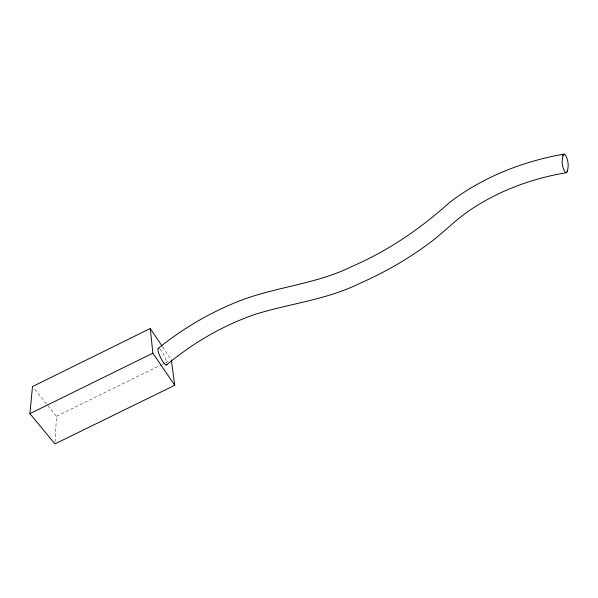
<?xml version="1.0" encoding="UTF-8"?>
<svg xmlns="http://www.w3.org/2000/svg" width="598" height="598" viewBox="0 0 598 598"><rect width="100%" height="100%" fill="white"/><g stroke="black" fill="none" stroke-linecap="round" stroke-linejoin="round"><path stroke-width="0.45" stroke-dasharray="2.99 2.24" d="M55.046 442.064L56.451 416.29L33.675 388.02M56.451 416.29L161.243 364.847M162.08 364.436L164.6 363.203M165.437 362.792L169.63 360.729M162.581 346.877L171.305 359.906M159.666 348.918A9.276 2.033 63.8 0 1 166.827 363.195"/><path stroke-width="0.9" d="M171.305 359.906L174.743 385.276L54.941 443.903L29.9 413.644L32.509 386.57L150.27 328.481L162.073 346.115M564.191 154.097L563.503 154.493C561.208 160.114 561.896 167.612 565.461 172.568L566.882 172.314C569.132 166.693 568.399 159.322 564.938 154.336L563.398 154.209C522.577 161.445 482.833 177.113 449.726 202.326C420.588 228.668 387.818 251.063 351.631 266.581C315.602 284.513 274.721 286.786 237.683 301.631C209.061 313.105 182.218 328.967 158.253 348.372M166.565 364.937C192.698 343.132 222.546 325.641 254.741 314.473C289.402 303.597 326.194 299.852 359.204 283.669C383.834 272.83 407.365 259.457 428.975 243.401C443.081 233.048 455.13 220.169 469.647 210.354C498.515 190.822 531.899 178.428 566.209 172.755M29.9 413.644L152.871 353.171L150.27 328.481M562.539 155.562L562.935 155.51M567.046 171.334L567.442 171.282M152.871 353.171L174.743 385.276M166.842 364.324A9.276 2.033 63.8 0 1 160.72 357.866A9.276 2.033 63.8 0 1 158.836 348.365"/></g></svg>
